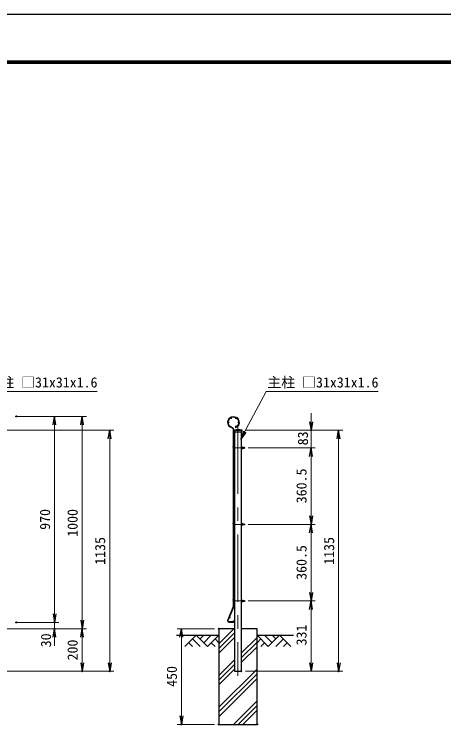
# Model space of a CAD drawing. Units: millimetres, scale not verified. Extents: x -4200 to 4200, y -2970 to 2970.
# Drawn here: x -735 to 1290, y -385 to 2970 of the extents above; entities that cross this region are included whole.
import ezdxf
from ezdxf.enums import TextEntityAlignment as Align

# ---------------------------------------------------------------- set-up
doc = ezdxf.new("R2010")
doc.units = ezdxf.units.MM
doc.header["$LTSCALE"] = 10
doc.header["$PDMODE"] = 32
doc.header["$PDSIZE"] = 5
doc.linetypes.add('USER1', pattern=[50.8, 31.75, -6.35, 6.35, -6.35])
for name, color, linetype, lineweight in [('0-1_D-BGD', 7, 'Continuous', 25), ('0-2_D-STR4', 7, 'Continuous', 25), ('0-3_D-STR-DIM', 7, 'Continuous', 13), ('0-4_D-STR3', 3, 'Continuous', 13), ('0-5_D-BMK', 2, 'USER1', 13), ('0-6_D-STR1', 1, 'Continuous', 25), ('0-7_D-STR2', 7, 'Continuous', 13), ('0-8_D-DCR-HCH', 7, 'Continuous', 13), ('0-B_D-STR-TXT', 7, 'Continuous', 25), ('0-C_D-TTL', 7, 'Continuous', 25)]:
    doc.layers.add(name, color=color, linetype=linetype, lineweight=lineweight)
doc.layers.add('0-9_0', color=7, linetype='Continuous')
doc.layers.add('0-A_Defpoints', color=7, linetype='Continuous')
doc.styles.add('ＭＳ ゴシック', font='')
doc.styles.get('ＭＳ ゴシック').set_extended_font_data('MS Gothic')

# ---------------------------------------------------------------- blocks, each defined once
blk = doc.blocks.new('_Open')
at = {"layer": '0-9_0'}
blk.add_line((-10, 1.667), (0, 0), dxfattribs=at)
blk.add_lwpolyline([(-10, -1.667), (0, 0), (-10, 0)], dxfattribs=at)

msp = doc.modelspace()

# ---------------------------------------------------------------- linework, layer by layer
at = {"layer": '0-1_D-BGD'}
for p, q in [((29.62, 46.38), (229.62, 46.38)), ((409.62, 46.38), (582.16, 46.38))]:
    msp.add_line(p, q, dxfattribs=at)
at = {"layer": '0-2_D-STR4'}
msp.add_lwpolyline([(304.12, 76.38), (229.62, 76.38), (229.62, -373.62), (409.62, -373.62), (409.62, 76.38), (335.12, 76.38)], dxfattribs=at)
at = {"layer": '0-3_D-STR-DIM'}
for p, q in [((-724.73, 1076.38), (-524.73, 1076.38)), ((-704.73, 1076.38), (-394.73, 1076.38)), ((664.32, 1051.38), (664.32, 1091.38)), ((-963.7, 1011.38), (-264.73, 1011.38)), ((-544.73, 1036.38), (-544.73, 146.38)), ((-414.73, 1036.38), (-414.73, 116.38)), ((356.12, 1011.38), (684.32, 1011.38)), ((356.12, 1011.38), (814.32, 1011.38)), ((664.32, 928.38), (664.32, 1011.38)), ((-284.73, 971.38), (-284.73, -83.62)), ((794.32, 971.38), (794.32, -83.62)), ((368.45, 928.38), (684.32, 928.38)), ((368.45, 928.38), (684.32, 928.38)), ((664.32, 888.38), (664.32, 848.38)), ((664.32, 888.38), (664.32, 607.88)), ((368.45, 567.88), (684.32, 567.88)), ((368.45, 567.88), (684.32, 567.88)), ((664.32, 527.88), (664.32, 247.38)), ((368.45, 207.38), (684.32, 207.38)), ((368.45, 207.38), (684.32, 207.38)), ((-544.73, 146.38), (-544.73, 186.38)), ((664.32, -83.62), (664.32, 167.38)), ((-724.73, 106.38), (-524.73, 106.38)), ((-704.73, 106.38), (-524.73, 106.38)), ((-544.73, 106.38), (-544.73, 76.38)), ((-890.2, 76.38), (-524.73, 76.38)), ((-890.2, 76.38), (-394.73, 76.38)), ((-870.2, 76.38), (-394.73, 76.38)), ((209.62, 76.38), (33.23, 76.38)), ((-544.73, 36.38), (-544.73, -3.62)), ((-414.73, 36.38), (-414.73, -83.62)), ((53.23, 36.38), (53.23, -333.62)), ((-964.7, -123.62), (-394.73, -123.62)), ((-964.7, -123.62), (-264.73, -123.62)), ((355.12, -123.62), (684.32, -123.62)), ((355.12, -123.62), (814.32, -123.62)), ((209.62, -373.62), (33.23, -373.62))]:
    msp.add_line(p, q, dxfattribs=at)
at = {"layer": '0-4_D-STR3'}
for p, q in [((303.62, 939.09), (300.52, 941.43)), ((296.49, 938.27), (296.92, 938.84)), ((300.65, 935.14), (303.62, 939.09)), ((302.72, 930.98), (304.12, 930.98)), ((302.72, 925.78), (304.12, 925.78)), ((339.26, 933.9), (335.12, 933.9)), ((335.12, 933.9), (335.12, 922.85)), ((339.26, 931.14), (335.12, 931.14)), ((339.26, 925.61), (335.12, 925.61)), ((339.26, 922.85), (335.12, 922.85)), ((339.76, 932.53), (339.76, 924.04)), ((339.76, 925.78), (343.76, 925.78)), ((296.49, 577.77), (296.92, 578.34)), ((303.62, 578.59), (300.52, 580.93)), ((300.65, 574.64), (303.62, 578.59)), ((302.72, 570.48), (304.12, 570.48)), ((339.26, 573.4), (335.12, 573.4)), ((335.12, 573.4), (335.12, 562.35)), ((339.26, 570.64), (335.12, 570.64)), ((339.76, 572.03), (339.76, 563.54)), ((302.72, 565.28), (304.12, 565.28)), ((339.26, 565.11), (335.12, 565.11)), ((339.26, 562.35), (335.12, 562.35)), ((339.76, 565.28), (343.76, 565.28)), ((296.49, 217.27), (296.92, 217.84)), ((303.62, 218.09), (300.52, 220.43)), ((300.65, 214.14), (303.62, 218.09)), ((302.72, 209.98), (304.12, 209.98)), ((302.72, 204.78), (304.12, 204.78)), ((335.12, 212.9), (335.12, 201.85)), ((339.26, 212.9), (335.12, 212.9)), ((339.26, 210.14), (335.12, 210.14)), ((339.26, 204.61), (335.12, 204.61)), ((339.26, 201.85), (335.12, 201.85)), ((339.76, 211.53), (339.76, 203.04)), ((339.76, 204.78), (343.76, 204.78))]:
    msp.add_line(p, q, dxfattribs=at)
for points in [[(339.76, 930.98), (343.76, 930.98), (343.76, 925.78)], [(339.76, 570.48), (343.76, 570.48), (343.76, 565.28)], [(339.76, 209.98), (343.76, 209.98), (343.76, 204.78)]]:
    msp.add_lwpolyline(points, dxfattribs=at)
for centre, radius, start, end in [((302.72, 933.58), 7.8, 143, 221.96156), ((302.72, 933.58), 2.6, 143, 147.797), ((302.72, 933.58), 2.6, 212.203, 270), ((302.72, 933.58), 7.8, 253.6171, 270), ((335.1, 925.59), 0.031, 40.87793, 319.12207), ((337.6, 932.52), 2.16, 320.19668, 39.80332), ((331.88, 928.38), 7.88, 339.48158, 20.51842), ((337.64, 924.23), 2.13, 319.53759, 40.46241), ((340.72, 928.38), 4, 319.4584, 40.5416), ((302.72, 573.08), 7.8, 143, 221.96156), ((302.72, 573.08), 2.6, 143, 147.797), ((302.72, 573.08), 2.6, 212.203, 270), ((337.6, 572.02), 2.16, 320.19668, 39.80332), ((331.88, 567.88), 7.88, 339.48158, 20.51842), ((340.72, 567.88), 4, 319.4584, 40.5416), ((302.72, 573.08), 7.8, 253.6171, 270), ((335.1, 565.09), 0.031, 40.87793, 319.12207), ((337.64, 563.73), 2.13, 319.53759, 40.46241), ((302.72, 212.58), 7.8, 143, 221.96156), ((302.72, 212.58), 2.6, 143, 147.797), ((302.72, 212.58), 2.6, 212.203, 270), ((302.72, 212.58), 7.8, 253.6171, 270), ((335.1, 204.59), 0.031, 40.87793, 319.12207), ((337.6, 211.52), 2.16, 320.19668, 39.80332), ((331.88, 207.38), 7.88, 339.48158, 20.51842), ((337.64, 203.23), 2.13, 319.53759, 40.46241), ((340.72, 207.38), 4, 319.4584, 40.5416)]:
    msp.add_arc(centre, radius, start, end, dxfattribs=at)
at = {"layer": '0-5_D-BMK'}
for p, q in [((319.62, 1028.88), (319.62, -145.38)), ((302.72, 928.38), (348.45, 928.38)), ((302.72, 567.88), (348.45, 567.88)), ((302.72, 207.38), (348.45, 207.38))]:
    msp.add_line(p, q, dxfattribs=at)
at = {"layer": '0-6_D-STR1'}
for p, q in [((303.12, 1011.38), (313.62, 1015.38)), ((303.12, 1011.38), (336.12, 1011.38)), ((303.12, 1011.38), (303.12, 1004.38)), ((313.62, 1015.38), (325.62, 1015.38)), ((325.62, 1015.38), (336.12, 1011.38)), ((336.12, 1011.38), (336.12, 1004.38)), ((303.12, 1004.38), (336.12, 1004.38)), ((304.12, 1004.38), (304.12, -123.62)), ((335.12, 1004.38), (335.12, -123.62)), ((304.12, -123.62), (335.12, -123.62))]:
    msp.add_line(p, q, dxfattribs=at)
at = {"layer": '0-7_D-STR2'}
for p, q in [((296.92, 1014.97), (296.92, 932.38)), ((300.52, 1014.97), (300.52, 932.38)), ((307.57, 1025.63), (308.87, 1022.28)), ((296.92, 932.38), (296.92, 211.38)), ((300.52, 932.38), (300.52, 211.38)), ((296.92, 181.43), (296.92, 211.38)), ((300.52, 181.43), (300.52, 211.38)), ((271.52, 120.28), (296.41, 178.93)), ((274.83, 118.88), (299.73, 177.53)), ((302.52, 109.98), (280.72, 109.98)), ((302.52, 106.38), (280.72, 106.38)), ((302.52, 109.98), (302.52, 106.38))]:
    msp.add_line(p, q, dxfattribs=at)
for centre in [(276.12, 1048.38), (287.42, 1067.95), (310.02, 1067.95), (321.32, 1048.38), (310.02, 1028.8), (302.32, 932.38), (302.32, 752.38), (302.32, 571.88), (302.32, 542.08), (302.32, 377.08), (302.32, 211.38), (281.25, 129.4), (299.02, 111.78)]:
    msp.add_circle(centre, 1.8, dxfattribs=at)
for centre, radius, start, end in [((298.72, 1048.38), 28, 291.25, 256.20952), ((298.72, 1048.38), 24.4, 291.25, 256.20952), ((290.52, 1014.97), 6.4, 0, 76.20952), ((290.52, 1014.97), 10, 0, 76.20952), ((290.52, 181.43), 6.4, 337, 0), ((290.52, 181.43), 10, 337, 0), ((280.72, 116.38), 10, 157, 270), ((280.72, 116.38), 6.4, 157, 270)]:
    msp.add_arc(centre, radius, start, end, dxfattribs=at)
at = {"layer": '0-8_D-DCR-HCH'}
for p, q in [((229.62, 5.17), (300.83, 76.38)), ((123.2, 46.38), (69.99, -6.84)), ((123.2, 46.38), (176.41, -6.84)), ((140.94, 28.64), (158.67, 46.38)), ((158.67, 10.9), (194.15, 46.38)), ((176.41, -6.84), (229.62, 46.38)), ((229.62, -16.93), (304.12, 57.57)), ((229.62, -39.02), (304.12, 35.48)), ((335.12, -38.53), (409.62, 35.97)), ((462.83, -6.84), (409.62, 46.38)), ((480.57, 10.9), (445.1, 46.38)), ((516.05, 46.38), (462.83, -6.84)), ((498.4, 28.55), (480.57, 46.38)), ((516.05, 46.38), (569.26, -6.84)), ((87.72, 10.9), (105.54, -6.84)), ((105.46, 28.64), (141.1, -6.84)), ((194.15, 10.9), (211.97, -6.84)), ((211.89, 28.64), (229.62, 10.98)), ((335.12, -60.63), (409.62, 13.87)), ((427.36, 28.64), (409.62, 10.98)), ((445.1, 10.9), (427.28, -6.84)), ((533.78, 28.64), (498.15, -6.84)), ((551.52, 10.9), (533.7, -6.84)), ((335.12, -82.72), (409.62, -8.22)), ((229.62, -144.03), (304.12, -69.53)), ((229.62, -166.13), (304.12, -91.63)), ((229.62, -293.23), (409.62, -113.23)), ((229.62, -188.22), (304.12, -113.72)), ((229.62, -315.33), (409.62, -135.33)), ((229.62, -337.42), (409.62, -157.42)), ((298.43, -373.62), (409.62, -262.43)), ((320.53, -373.62), (409.62, -284.53)), ((342.62, -373.62), (409.62, -306.62))]:
    msp.add_line(p, q, dxfattribs=at)
at = {"layer": '0-A_Defpoints'}
for p in [(-724.73, 1076.38), (336.12, 1011.38), (664.32, 1011.38), (348.45, 928.38), (348.45, 567.88), (664.32, 567.88), (348.45, 207.38), (664.32, 207.38), (-724.73, 106.38), (-544.73, 106.38), (-544.73, 76.38), (-414.73, 76.38), (229.62, 76.38), (-414.73, -123.62), (-284.73, -123.62), (335.12, -123.62), (794.32, -123.62), (53.23, -373.62), (229.62, -373.62), (229.62, -373.62), (409.62, -373.62)]:
    msp.add_point(p, dxfattribs=at)
at = {"layer": '0-B_D-STR-TXT', "lineweight": 13}
for points in [[(-343.81, 1193.89), (-871.04, 1193.89), (-990.83, 970.25)], [(980.59, 1193.89), (453.35, 1193.89), (333.56, 970.25)]]:
    msp.add_lwpolyline(points, dxfattribs=at)
at = {"layer": '0-C_D-TTL', "color": 2}
msp.add_lwpolyline([(-4199.74, 2970), (4200.26, 2970), (4200.26, -2970), (-4199.74, -2970)], close=True, dxfattribs=at)
at = {"layer": '0-C_D-TTL'}
for points in [[(-3929.74, 2750), (3930.26, 2750), (3930.26, -2750), (-3929.74, -2750)], [(-3927.24, 2747.5), (3927.76, 2747.5), (3927.76, -2747.5), (-3927.24, -2747.5)], [(-3924.74, 2745), (3925.26, 2745), (3925.26, -2745), (-3924.74, -2745)], [(-3922.24, 2742.5), (3922.76, 2742.5), (3922.76, -2742.5), (-3922.24, -2742.5)], [(-3919.74, 2740), (3920.26, 2740), (3920.26, -2740), (-3919.74, -2740)]]:
    msp.add_lwpolyline(points, close=True, dxfattribs=at)

# ---------------------------------------------------------------- block references
at = {"layer": '0-3_D-STR-DIM', "xscale": 4, "yscale": 4}
for p, rotation in [((-544.73, 1076.38), 90), ((-414.73, 1076.38), 90), ((664.32, 1011.38), 270), ((-284.73, 1011.38), 90), ((794.32, 1011.38), 90), ((664.32, 928.38), 90), ((664.32, 928.38), 90), ((664.32, 567.88), 270), ((664.32, 567.88), 90), ((664.32, 207.38), 270), ((664.32, 207.38), 90), ((-544.73, 106.38), 270), ((-544.73, 106.38), 270), ((-414.73, 76.38), 270), ((-544.73, 76.38), 90), ((-414.73, 76.38), 90), ((53.23, 76.38), 90), ((-414.73, -123.62), 270), ((-284.73, -123.62), 270), ((664.32, -123.62), 270), ((794.32, -123.62), 270), ((53.23, -373.62), 270)]:
    msp.add_blockref('_Open', p, dxfattribs=dict(at, rotation=rotation))
at = {"layer": '0-B_D-STR-TXT', "xscale": 4, "yscale": 4, "rotation": 241.82519}
msp.add_blockref('_Open', (332.62, 968.48), dxfattribs=at)

# ---------------------------------------------------------------- texts
at = {"layer": '0-3_D-STR-DIM', "style": 'ＭＳ ゴシック'}
for s, p in [('83', (664.32, 940.32)), ('360.5', (657.57, 667.4)), ('970', (-551.48, 542.25)), ('1000', (-421.48, 509.48)), ('1135', (-291.48, 377.63)), ('1135', (787.57, 377.63)), ('360.5', (657.57, 306.9)), ('331', (657.57, -1.92)), ('30', (-546.6, -10.71)), ('200', (-421.48, -72.62)), ('450', (46.48, -197.12))]:
    msp.add_text(s, height=48.09, rotation=90, dxfattribs=at).set_placement(p, align=Align.BOTTOM_LEFT)
at = {"layer": '0-B_D-STR-TXT', "style": 'ＭＳ ゴシック'}
for p in [(-866.2, 1198.15), (458.19, 1198.15)]:
    msp.add_text('主柱 □31x31x1.6', height=48.09, dxfattribs=at).set_placement(p, align=Align.BOTTOM_LEFT)

doc.saveas('drawing.dxf')
